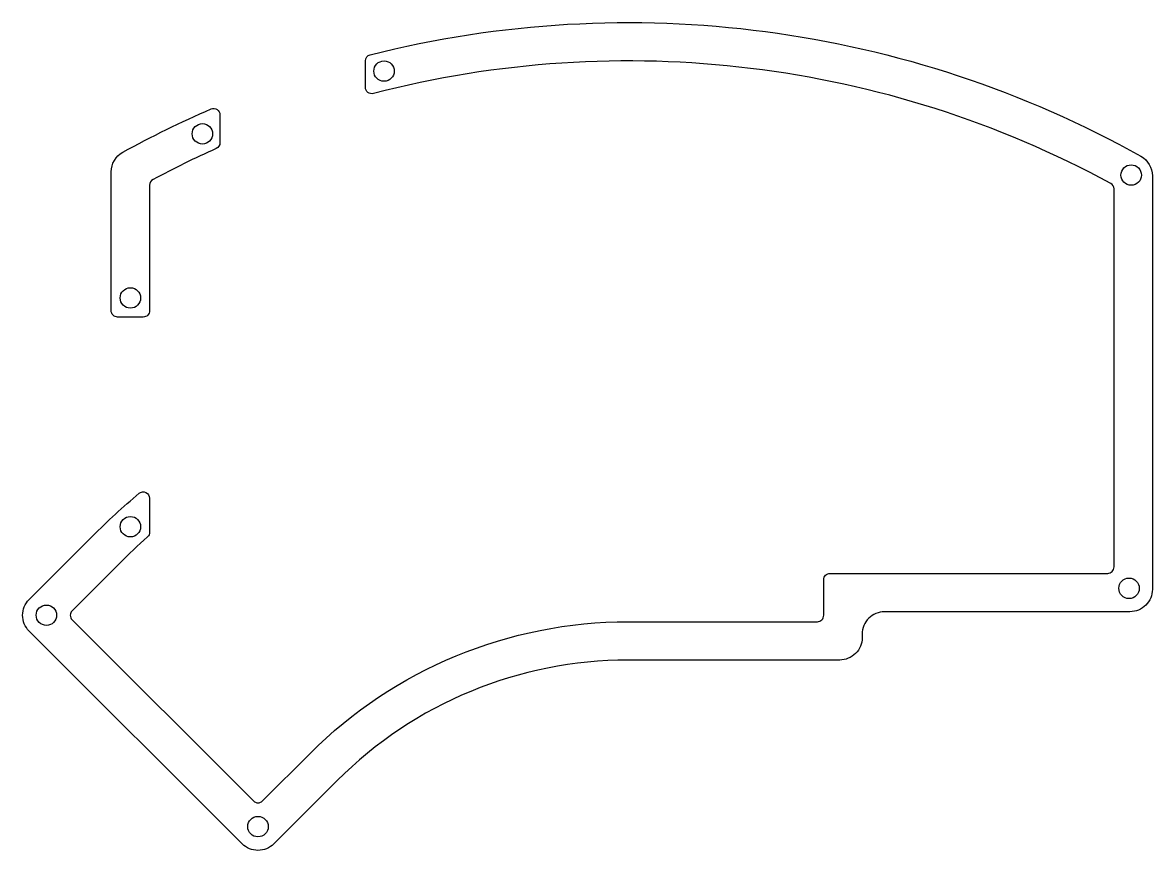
# Model space of a CAD drawing. Header units: millimetres. Extents: x -140 to 37, y -55 to 75.
import ezdxf

# ---------------------------------------------------------------- set-up
doc = ezdxf.new("R2010")
doc.units = ezdxf.units.MM
doc.layers.get('0').update_dxf_attribs({"linetype": 'CONTINUOUS'})

msp = doc.modelspace()

# ---------------------------------------------------------------- linework, layer by layer
for points in [[(-14.81, -12.53, -0.414214), (-13.81, -11.53), (29.58, -11.53, 0.414214), (30.58, -10.53), (30.58, 48.62, 0.274984), (30.05, 49.5, 0.190273), (-85.22, 63.56, -0.490944), (-86.48, 64.53), (-86.48, 68.66, -0.343214), (-85.72, 69.63, -0.191992), (34.78, 53.75, -0.271488), (36.57, 50.69), (36.57, -14.03, -0.414214), (33.07, -17.53), (-5.31, -17.53, 0.414214), (-8.81, -21.03), (-8.81, -21.59, -0.414214), (-12.31, -25.09), (-45.39, -25.09, 0.198912), (-90.89, -43.94), (-100.81, -53.86, -0.414214), (-105.75, -53.86), (-139.06, -20.55, -0.414214), (-139.06, -15.61), (-129.14, -5.69, -0.020862), (-121.87, 1, -0.638417), (-120.23, 0.24), (-120.23, -5.07, -0.212784), (-120.56, -5.81, 0.013309), (-124.9, -9.93), (-132.34, -17.37, 0.414214), (-132.34, -18.79), (-103.99, -47.14, 0.414214), (-102.57, -47.14), (-95.13, -39.7, -0.198912), (-45.39, -19.09), (-15.81, -19.09, 0.414214), (-14.81, -18.09)], [(-109.22, 55.85, -0.29598), (-109.82, 54.94, 0.017389), (-119.69, 50.11, 0.277165), (-120.23, 49.23), (-120.23, 29.57, -0.414214), (-121.23, 28.57), (-125.23, 28.57, -0.414214), (-126.23, 29.57), (-126.23, 51.31, -0.273633), (-124.41, 54.38, -0.023403), (-110.62, 61.14, -0.539704), (-109.22, 60.22)]]:
    msp.add_lwpolyline(points, format="xyb", close=True)
for centre in [(-83.57, 67.07), (-111.97, 57.25), (33.26, 50.8), (-123.23, 31.57), (-123.23, -4.23), (32.92, -13.87), (-136.36, -18.08), (-103.28, -51.16)]:
    msp.add_circle(centre, 1.6)

doc.saveas('drawing.dxf')
